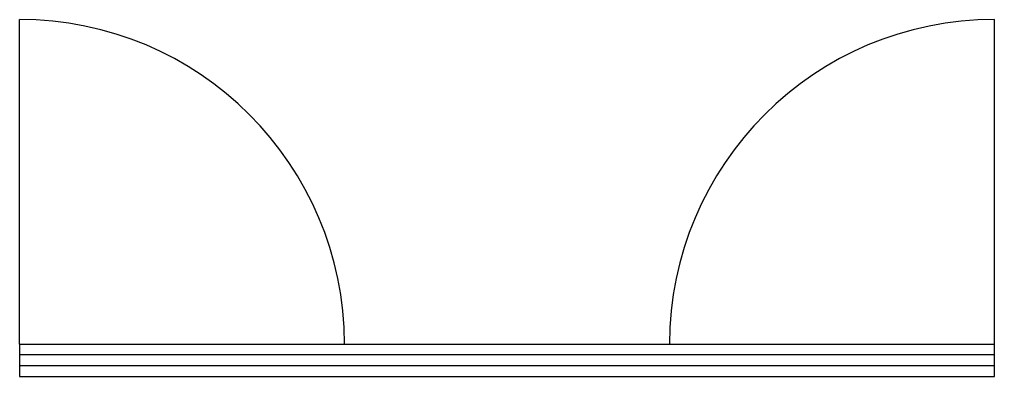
# Model space of a CAD drawing. Extents: x 0 to 3000, y 0 to 1100.
import ezdxf

# ---------------------------------------------------------------- set-up
doc = ezdxf.new("R2010")
doc.units = 0
doc.header["$LTSCALE"] = 25
doc.layers.add('Sunac_Gridline_Glass', color=134, linetype='Continuous')

msp = doc.modelspace()

# ---------------------------------------------------------------- linework, layer by layer
at = {"layer": 'Sunac_Gridline_Glass'}
for p, q in [((0, 100), (0, 1100)), ((3000, 100), (3000, 1100)), ((0, 100), (0, 0)), ((0, 100), (3000, 100)), ((3000, 0), (3000, 100)), ((3000, 66.7), (0, 66.7)), ((3000, 33.3), (0, 33.3)), ((0, 0), (3000, 0))]:
    msp.add_line(p, q, dxfattribs=at)
for centre, start, end in [((0, 100), 0, 90), ((3000, 100), 90, 180)]:
    msp.add_arc(centre, 1000, start, end, dxfattribs=at)

doc.saveas('drawing.dxf')
